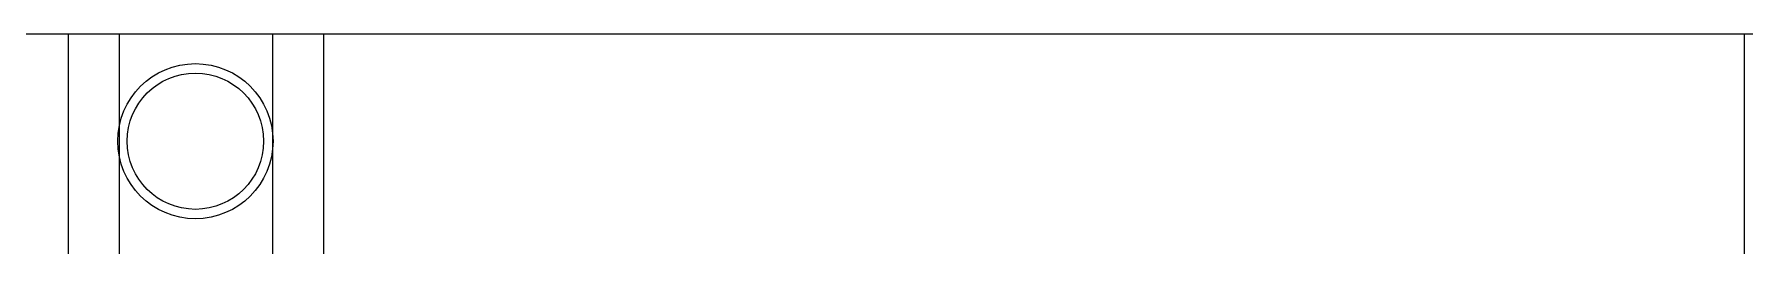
# Model space of a CAD drawing. Extents: x 12262 to 40734, y 30451 to 49613.
# Drawn here: x 30762 to 31599, y 41502 to 41610 of the extents above; entities that cross this region are included whole.
import ezdxf

# ---------------------------------------------------------------- set-up
doc = ezdxf.new("R2010")
doc.units = 0
doc.header["$LTSCALE"] = 0.85
doc.header["$MEASUREMENT"] = 0
doc.layers.get('0').update_dxf_attribs({"linetype": 'CONTINUOUS'})

# ---------------------------------------------------------------- blocks, each defined once
blk = doc.blocks.new('A$C22B50643')
for p, q in [((1120, 107.5), (0, 107.5)), ((87.5, 107.5), (87.5, 0)), ((112.5, 107.5), (112.5, 0)), ((187.5, 107.5), (187.5, 0)), ((212.5, 107.5), (212.5, 0)), ((907.5, 107.5), (907.5, 0))]:
    blk.add_line(p, q)
for radius in [37.97, 33.36]:
    blk.add_circle((149.79, 55.13), radius)

msp = doc.modelspace()

# ---------------------------------------------------------------- block references
msp.add_blockref('A$C22B50643', (30691.36, 41502.17))

doc.saveas('drawing.dxf')
